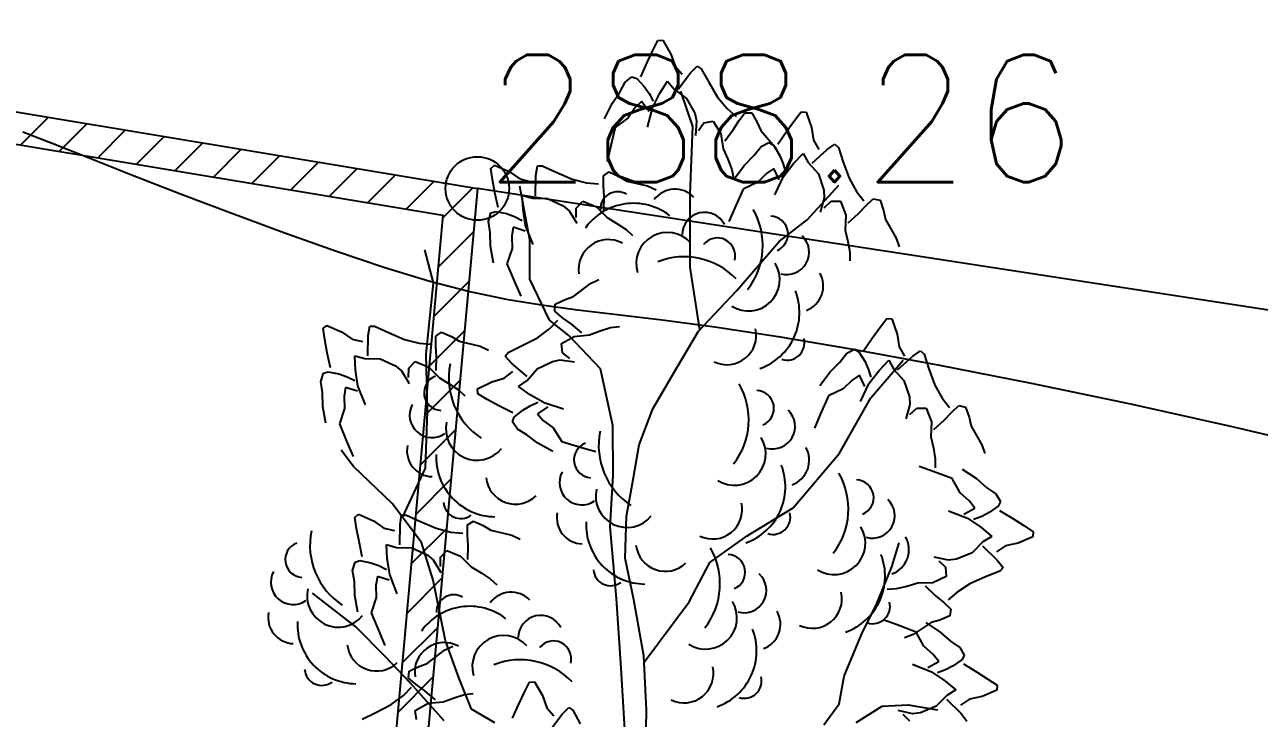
# Model space of a CAD drawing. Header units: millimetres. Extents: x 524954 to 526204, y 9523489 to 9524010.
# Drawn here: x 525748.91 to 525758.61, y 9523802.96 to 9523808.42 of the extents above; entities that cross this region are included whole.
import ezdxf

# ---------------------------------------------------------------- set-up
doc = ezdxf.new("R2010")
doc.units = ezdxf.units.MM
doc.header["$PDMODE"] = 32
doc.header["$PDSIZE"] = 0.5
doc.linetypes.add('ACAD_ISO12W100', pattern=[21, 12, -3, 0, -3, 0, -3])
for name, color, linetype in [('Arbre', 34, 'ACAD_ISO12W100'), ('Cloture', 7, 'Continuous'), ('CN_02_00', 4, 'Continuous'), ('Murs', 1, 'Continuous'), ('TopoAlt', 3, 'Continuous'), ('TOPOJIS', 7, 'Continuous')]:
    doc.layers.add(name, color=color, linetype=linetype)
doc.layers.add('Trottoir', color=7, linetype='Continuous', true_color=0xff6666)
doc.styles.add('Simplex 1.0', font='Simplex.shx', dxfattribs={"width": 0.99, "height": 1})

# ---------------------------------------------------------------- blocks, each defined once
blk = doc.blocks.new('TCPOINT M')
at = {"color": 0}
blk.add_point((0, 0), dxfattribs=at)
at = {"layer": 'TopoAlt', "style": 'Simplex 1.0', "width": 0.99}
blk.add_attdef('ALT', (0.15, 0.15), '', height=1, dxfattribs=at)
blk = doc.blocks.new('v088')
at = {"color": 3, "linetype": 'Continuous'}
for p, q in [((-0.0239, 12.3184), (0.0161, 12.3965)), ((0.0161, 12.3965), (0.0546, 12.3999)), ((0.0546, 12.3999), (0.1184, 12.2906)), ((-0.0686, 12.2238), (-0.0239, 12.3184)), ((0.1184, 12.2906), (0.1522, 12.1952)), ((-0.1179, 12.1126), (-0.0686, 12.2238)), ((0.1522, 12.1952), (0.2074, 12.1313)), ((0.1746, 12.0155), (0.2717, 12.1435)), ((0.2717, 12.1435), (0.3242, 12.1966)), ((0.3242, 12.1966), (0.3557, 12.1751)), ((0.3557, 12.1751), (0.415, 12.0689)), ((-0.2828, 11.9912), (-0.2428, 12.0693)), ((-0.2428, 12.0693), (-0.1881, 12.111)), ((-0.1881, 12.111), (-0.1505, 12.0986)), ((-0.1505, 12.0986), (-0.0915, 12.0354)), ((-0.0915, 12.0354), (-0.0536, 11.98)), ((0.0317, 11.9844), (0.0922, 12.0781)), ((0.0922, 12.0781), (0.1437, 12.0135)), ((0.415, 12.0689), (0.4841, 11.9528)), ((-0.344, 11.9013), (-0.2828, 11.9912)), ((-0.0536, 11.98), (-0.0225, 11.9193)), ((-0.0252, 11.8718), (0.0317, 11.9844)), ((0.1437, 12.0135), (0.2395, 11.9416)), ((0.2395, 11.9416), (0.3048, 11.8248)), ((0.4841, 11.9528), (0.5601, 11.8616)), ((-0.4033, 11.7804), (-0.344, 11.9013)), ((-0.1618, 11.8694), (-0.2169, 11.7884)), ((-0.1123, 11.9179), (-0.1618, 11.8694)), ((-0.0542, 11.8389), (-0.1123, 11.9179)), ((-0.066, 11.7153), (-0.0252, 11.8718)), ((0.5601, 11.8616), (0.6304, 11.8005)), ((-0.2169, 11.7884), (-0.3202, 11.714)), ((0.3048, 11.8248), (0.32, 11.7651)), ((0.32, 11.7651), (0.3106, 11.6498)), ((0.3344, 11.6895), (0.378, 11.7487)), ((0.378, 11.7487), (0.4498, 11.7623)), ((0.4498, 11.7623), (0.5114, 11.6644)), ((0.6075, 11.6944), (0.6527, 11.7656)), ((0.6527, 11.7656), (0.6994, 11.8293)), ((0.6994, 11.8293), (0.7544, 11.828)), ((0.7544, 11.828), (0.796, 11.7537)), ((0.796, 11.7537), (0.824, 11.6885)), ((1.027, 11.683), (1.0886, 11.7676)), ((1.0886, 11.7676), (1.1424, 11.8368)), ((1.1424, 11.8368), (1.1809, 11.833)), ((1.1809, 11.833), (1.2232, 11.7138)), ((-0.3202, 11.714), (-0.3572, 11.5582)), ((0.5114, 11.6644), (0.5299, 11.5465)), ((0.5418, 11.6075), (0.6075, 11.6944)), ((0.824, 11.6885), (0.9344, 11.5607)), ((0.9578, 11.583), (1.027, 11.683)), ((1.2232, 11.7138), (1.2386, 11.6137)), ((-0.3572, 11.5582), (-0.3824, 11.4437)), ((0.7732, 11.4945), (0.827, 11.5637)), ((0.827, 11.5637), (0.8886, 11.5945)), ((0.8886, 11.5945), (0.9232, 11.5753)), ((0.9232, 11.5753), (0.9693, 11.5022)), ((0.9344, 11.5607), (0.97, 11.497)), ((1.2386, 11.6137), (1.2809, 11.5407)), ((1.3463, 11.5407), (1.4079, 11.583)), ((1.4079, 11.583), (1.4348, 11.556)), ((1.4348, 11.556), (1.4733, 11.4406)), ((0.5299, 11.5465), (0.5653, 11.4632)), ((0.5653, 11.4632), (0.5962, 11.3829)), ((0.6962, 11.4176), (0.7732, 11.4945)), ((0.9693, 11.5022), (0.9963, 11.4406)), ((1.0809, 11.4291), (1.1578, 11.5099)), ((1.1578, 11.5099), (1.1963, 11.4368)), ((1.2271, 11.433), (1.3463, 11.5407)), ((-1.2987, 11.3921), (-1.2695, 11.4174)), ((-1.2853, 11.3054), (-1.2987, 11.3921)), ((-1.2695, 11.4174), (-1.1537, 11.3664)), ((-1.1537, 11.3664), (-1.0704, 11.3089)), ((-0.9434, 11.3371), (-0.9319, 11.4109)), ((-0.9319, 11.4109), (-0.8938, 11.412)), ((-0.8938, 11.412), (-0.7835, 11.3608)), ((-0.7835, 11.3608), (-0.6595, 11.3072)), ((-0.4126, 11.3334), (-0.3673, 11.3647)), ((-0.3673, 11.3647), (-0.2901, 11.3288)), ((0.5962, 11.3829), (0.6091, 11.3149)), ((0.6155, 11.3099), (0.6962, 11.4176)), ((0.927, 11.3906), (0.8693, 11.3522)), ((0.9693, 11.3022), (0.927, 11.3906)), ((0.9963, 11.4406), (1.0155, 11.3753)), ((1.004, 11.3291), (1.0809, 11.4291)), ((1.1963, 11.4368), (1.2771, 11.3483)), ((1.4733, 11.4406), (1.5194, 11.3137)), ((-1.266, 11.2026), (-1.2853, 11.3054)), ((-1.0704, 11.3089), (-0.9882, 11.2895)), ((-0.9469, 11.1764), (-0.9434, 11.3371)), ((-0.6595, 11.3072), (-0.5444, 11.2779)), ((-0.5444, 11.2779), (-0.4516, 11.2697)), ((-0.4131, 11.2545), (-0.4126, 11.3334)), ((-0.2901, 11.3288), (-0.2291, 11.2925)), ((-0.2291, 11.2925), (-0.0648, 11.2537)), ((0.8001, 11.2829), (0.6847, 11.2291)), ((0.8693, 11.3522), (0.8001, 11.2829)), ((0.9347, 11.1829), (1.004, 11.3291)), ((1.2771, 11.3483), (1.3194, 11.2214)), ((1.5194, 11.3137), (1.5771, 11.2099)), ((-1.2408, 11.0836), (-1.266, 11.2026)), ((-1.0503, 11.1789), (-0.9708, 11.1567)), ((-1.0444, 11.0675), (-1.0503, 11.1789)), ((-0.4079, 11.1703), (-0.4131, 11.2545)), ((-0.4102, 11.0614), (-0.4079, 11.1703)), ((-0.0648, 11.2537), (0.0014, 11.223)), ((0.6847, 11.2291), (0.6193, 11.0829)), ((1.3194, 11.2214), (1.3232, 11.1598)), ((1.5771, 11.2099), (1.6348, 11.1368)), ((-1.0245, 10.9429), (-1.0444, 11.0675)), ((-0.9708, 11.1567), (-0.851, 11.1547)), ((-0.851, 11.1547), (-0.7296, 11.0984)), ((-0.7296, 11.0984), (-0.6822, 11.0589)), ((-0.6263, 11.0061), (-0.6257, 11.0796)), ((-0.6257, 11.0796), (-0.5755, 11.1328)), ((-0.5755, 11.1328), (-0.4682, 11.0896)), ((-0.4682, 11.0896), (-0.3841, 11.005)), ((0.6193, 11.0829), (0.5731, 10.9752)), ((1.3232, 11.1598), (1.2925, 11.0483)), ((1.3232, 11.0829), (1.3771, 11.1329)), ((1.3771, 11.1329), (1.4502, 11.1329)), ((1.4502, 11.1329), (1.4925, 11.0252)), ((1.5925, 11.0368), (1.6502, 11.0983)), ((1.6502, 11.0983), (1.7079, 11.1522)), ((1.7079, 11.1522), (1.7617, 11.1406)), ((1.7617, 11.1406), (1.7887, 11.0598)), ((-1.3166, 10.9752), (-1.2967, 11.0411)), ((-1.3032, 10.8885), (-1.3166, 10.9752)), ((-1.2967, 11.0411), (-1.2589, 11.0531)), ((-1.2589, 11.0531), (-1.1741, 11.0365)), ((-1.1741, 11.0365), (-1.1109, 11.0139)), ((-1.1109, 11.0139), (-1.0501, 10.983)), ((-0.6822, 11.0589), (-0.6222, 10.96)), ((-0.3841, 11.005), (-0.3065, 10.9583)), ((1.4925, 11.0252), (1.4886, 10.906)), ((1.5117, 10.9637), (1.5925, 11.0368)), ((1.7887, 11.0598), (1.8041, 10.9906)), ((1.8041, 10.9906), (1.8887, 10.8444)), ((-1.3, 10.7798), (-1.3032, 10.8885)), ((-1.122, 10.9292), (-1.1336, 10.8608)), ((-1.0286, 10.8992), (-1.122, 10.9292)), ((-0.9657, 10.7922), (-1.0245, 10.9429)), ((-0.3065, 10.9583), (-0.2344, 10.9114)), ((-0.2344, 10.9114), (-0.1841, 10.8638)), ((1.4886, 10.906), (1.5079, 10.8175)), ((-1.2771, 10.6471), (-1.3, 10.7798)), ((-1.1336, 10.8608), (-1.1308, 10.7629)), ((1.5079, 10.8175), (1.5233, 10.7329)), ((1.8887, 10.8444), (1.9118, 10.7752)), ((-1.1308, 10.7629), (-1.1708, 10.642)), ((1.5233, 10.7329), (1.5233, 10.6636)), ((-1.1708, 10.642), (-1.1094, 10.4942)), ((-1.1094, 10.4942), (-1.0628, 10.3867)), ((-0.648, 10.3846), (-0.514, 10.4875)), ((-0.514, 10.4875), (-0.4484, 10.5194)), ((-0.7957, 10.2682), (-0.7912, 10.3231)), ((-0.7912, 10.3231), (-0.7146, 10.3603)), ((-0.7146, 10.3603), (-0.648, 10.3846)), ((-0.8359, 10.1311), (-0.7709, 10.1978)), ((-0.7348, 10.218), (-0.7957, 10.2682)), ((-0.6662, 10.1688), (-0.7348, 10.218)), ((1.7617, 10.1424), (1.8156, 10.2117)), ((1.8156, 10.2117), (1.8541, 10.2078)), ((1.8541, 10.2078), (1.8964, 10.0886)), ((-2.6162, 10.1323), (-2.587, 10.1577)), ((-2.6028, 10.0456), (-2.6162, 10.1323)), ((-2.587, 10.1577), (-2.4712, 10.1066)), ((-2.4712, 10.1066), (-2.3879, 10.0492)), ((-2.2608, 10.0773), (-2.2494, 10.1511)), ((-2.2494, 10.1511), (-2.2113, 10.1522)), ((-2.2113, 10.1522), (-2.101, 10.101)), ((-2.101, 10.101), (-1.977, 10.0475)), ((-1.7301, 10.0737), (-1.6848, 10.1049)), ((-1.6848, 10.1049), (-1.6075, 10.069)), ((-0.9313, 10.0604), (-0.8359, 10.1311)), ((-0.5833, 10.0982), (-0.6662, 10.1688)), ((-0.5231, 10.0829), (-0.4378, 10.1134)), ((-0.4378, 10.1134), (-0.3559, 10.1397)), ((-0.3559, 10.1397), (-0.2873, 10.1487)), ((1.7002, 10.0578), (1.7617, 10.1424)), ((-2.5835, 9.9428), (-2.6028, 10.0456)), ((-2.3879, 10.0492), (-2.3057, 10.0298)), ((-2.2643, 9.9167), (-2.2608, 10.0773)), ((-1.977, 10.0475), (-1.8618, 10.0181)), ((-1.8618, 10.0181), (-1.7691, 10.0099)), ((-1.7305, 9.9947), (-1.7301, 10.0737)), ((-1.6075, 10.069), (-1.5466, 10.0327)), ((-1.5466, 10.0327), (-1.3822, 9.9939)), ((-1.1606, 9.945), (-1.0512, 9.9981)), ((-1.0512, 9.9981), (-0.9313, 10.0604)), ((-0.7431, 10.0152), (-0.6418, 10.0712)), ((-0.7336, 9.9427), (-0.7431, 10.0152)), ((-0.6418, 10.0712), (-0.5231, 10.0829)), ((1.631, 9.9578), (1.7002, 10.0578)), ((1.8964, 10.0886), (1.9118, 9.9886)), ((-2.5582, 9.8238), (-2.5835, 9.9428)), ((-2.3678, 9.9191), (-2.2883, 9.8969)), ((-2.3619, 9.8077), (-2.3678, 9.9191)), ((-1.7254, 9.9105), (-1.7305, 9.9947)), ((-1.7277, 9.8016), (-1.7254, 9.9105)), ((-1.3822, 9.9939), (-1.316, 9.9632)), ((-1.1838, 9.9148), (-1.1606, 9.945)), ((-1.1339, 9.8592), (-1.1838, 9.9148)), ((-0.677, 9.8958), (-0.7336, 9.9427)), ((1.4463, 9.8693), (1.5002, 9.9386)), ((1.5002, 9.9386), (1.5617, 9.9693)), ((1.5617, 9.9693), (1.5963, 9.9501)), ((1.5963, 9.9501), (1.6425, 9.877)), ((1.9002, 9.8078), (2.0195, 9.9155)), ((1.9118, 9.9886), (1.9541, 9.9155)), ((2.0195, 9.9155), (2.081, 9.9578)), ((2.081, 9.9578), (2.1079, 9.9309)), ((2.1079, 9.9309), (2.1464, 9.8155)), ((-2.3419, 9.6831), (-2.3619, 9.8077)), ((-2.2883, 9.8969), (-2.1685, 9.895)), ((-2.1685, 9.895), (-2.0471, 9.8386)), ((-2.0471, 9.8386), (-1.9997, 9.7992)), ((-1.9438, 9.7464), (-1.9432, 9.8199)), ((-1.9432, 9.8199), (-1.893, 9.873)), ((-1.893, 9.873), (-1.7856, 9.8299)), ((-1.7856, 9.8299), (-1.7015, 9.7452)), ((-1.0116, 9.755), (-1.1339, 9.8592)), ((-1.0114, 9.724), (-0.9342, 9.8156)), ((-0.9342, 9.8156), (-0.8138, 9.874)), ((-0.8138, 9.874), (-0.7533, 9.8858)), ((-0.7533, 9.8858), (-0.6387, 9.8698)), ((1.3694, 9.7924), (1.4463, 9.8693)), ((1.6425, 9.877), (1.6694, 9.8155)), ((1.6694, 9.8155), (1.6887, 9.7501)), ((1.6771, 9.7039), (1.7541, 9.8039)), ((1.7541, 9.8039), (1.831, 9.8847)), ((1.831, 9.8847), (1.8695, 9.8116)), ((1.8695, 9.8116), (1.9502, 9.7232)), ((2.1464, 9.8155), (2.1926, 9.6885)), ((-2.634, 9.7155), (-2.6142, 9.7814)), ((-2.6206, 9.6288), (-2.634, 9.7155)), ((-2.6142, 9.7814), (-2.5764, 9.7933)), ((-2.5764, 9.7933), (-2.4916, 9.7768)), ((-2.4916, 9.7768), (-2.4283, 9.7541)), ((-2.4283, 9.7541), (-2.3676, 9.7232)), ((-1.9997, 9.7992), (-1.9397, 9.7002)), ((-1.7015, 9.7452), (-1.624, 9.6985)), ((-1.4022, 9.6572), (-1.2895, 9.7147)), ((-1.2895, 9.7147), (-1.1923, 9.7429)), ((-1.1923, 9.7429), (-1.1254, 9.7944)), ((-1.0789, 9.6763), (-1.0114, 9.724)), ((1.2886, 9.6847), (1.3694, 9.7924)), ((1.5425, 9.727), (1.4733, 9.6578)), ((1.6002, 9.7655), (1.5425, 9.727)), ((1.6425, 9.677), (1.6002, 9.7655)), ((1.9502, 9.7232), (1.9925, 9.5962)), ((-2.6175, 9.52), (-2.6206, 9.6288)), ((-2.4395, 9.6694), (-2.4511, 9.6011)), ((-2.3461, 9.6395), (-2.4395, 9.6694)), ((-2.2831, 9.5325), (-2.3419, 9.6831)), ((-1.624, 9.6985), (-1.5519, 9.6516)), ((-1.5519, 9.6516), (-1.5015, 9.6041)), ((-1.401, 9.6186), (-1.4022, 9.6572)), ((-1.3254, 9.5742), (-1.401, 9.6186)), ((-0.9888, 9.6106), (-1.0789, 9.6763)), ((-0.8796, 9.5473), (-0.9888, 9.6106)), ((1.4733, 9.6578), (1.3579, 9.6039)), ((1.6079, 9.5578), (1.6771, 9.7039)), ((2.1926, 9.6885), (2.2503, 9.5847)), ((-2.5946, 9.3874), (-2.6175, 9.52)), ((-2.4511, 9.6011), (-2.4483, 9.5032)), ((-1.2335, 9.5242), (-1.3254, 9.5742)), ((-1.1253, 9.4685), (-1.2335, 9.5242)), ((-1.0467, 9.4905), (-0.9892, 9.5252)), ((-0.9892, 9.5252), (-0.9269, 9.5527)), ((-0.8484, 9.5165), (-0.9306, 9.463)), ((-0.7257, 9.4976), (-0.8796, 9.5473)), ((1.3579, 9.6039), (1.2925, 9.4577)), ((1.9964, 9.5347), (1.9656, 9.4231)), ((1.9925, 9.5962), (1.9964, 9.5347)), ((2.2503, 9.5847), (2.308, 9.5116)), ((2.3233, 9.4731), (2.381, 9.527)), ((2.381, 9.527), (2.4349, 9.5154)), ((2.4349, 9.5154), (2.4618, 9.4347)), ((-2.4483, 9.5032), (-2.4883, 9.3823)), ((-1.1278, 9.3984), (-1.1132, 9.4352)), ((-1.1132, 9.4352), (-1.0467, 9.4905)), ((-0.9306, 9.463), (-0.885, 9.4108)), ((1.2925, 9.4577), (1.2463, 9.35)), ((1.9964, 9.4577), (2.0502, 9.5077)), ((2.0502, 9.5077), (2.1233, 9.5077)), ((2.1233, 9.5077), (2.1656, 9.4)), ((2.2657, 9.4116), (2.3233, 9.4731)), ((2.4618, 9.4347), (2.4772, 9.3654)), ((-2.4883, 9.3823), (-2.4269, 9.2344)), ((-1.0892, 9.3413), (-1.1278, 9.3984)), ((-1.0136, 9.2969), (-1.0892, 9.3413)), ((-0.885, 9.4108), (-0.8073, 9.3511)), ((-0.8073, 9.3511), (-0.7389, 9.2437)), ((2.1656, 9.4), (2.1618, 9.2808)), ((2.1849, 9.3385), (2.2657, 9.4116)), ((2.4772, 9.3654), (2.5618, 9.2193)), ((-2.4269, 9.2344), (-2.3802, 9.1269)), ((-0.9273, 9.2307), (-1.0136, 9.2969)), ((-0.81, 9.1646), (-0.9273, 9.2307)), ((-0.7389, 9.2437), (-0.5855, 9.1979)), ((2.1618, 9.2808), (2.181, 9.1923)), ((-0.5855, 9.1979), (-0.4727, 9.1661)), ((2.181, 9.1923), (2.1964, 9.1077)), ((2.5618, 9.2193), (2.5849, 9.15)), ((2.1801, 9.009), (2.0697, 9.0483)), ((2.1964, 9.1077), (2.1964, 9.0385)), ((2.4064, 9.0272), (2.519, 8.9533)), ((2.3301, 8.953), (2.1801, 9.009)), ((2.3912, 8.8412), (2.3301, 8.953)), ((2.519, 8.9533), (2.6006, 8.8814)), ((2.4646, 8.7765), (2.3912, 8.8412)), ((2.6006, 8.8814), (2.6731, 8.832)), ((2.5067, 8.7213), (2.4646, 8.7765)), ((2.6907, 8.7368), (2.6207, 8.6861)), ((2.6731, 8.832), (2.7077, 8.7725)), ((2.7077, 8.7725), (2.6907, 8.7368)), ((-2.3661, 8.6466), (-2.3369, 8.6719)), ((-2.3527, 8.5599), (-2.3661, 8.6466)), ((-2.3369, 8.6719), (-2.2212, 8.6209)), ((-2.0108, 8.5916), (-1.9993, 8.6654)), ((-1.9993, 8.6654), (-1.9613, 8.6665)), ((-1.9613, 8.6665), (-1.8509, 8.6153)), ((2.2998, 8.7005), (2.4501, 8.6406)), ((2.421, 8.6735), (2.5067, 8.7213)), ((2.4501, 8.6406), (2.5548, 8.5702)), ((2.5609, 8.6554), (2.4969, 8.632)), ((2.6207, 8.6861), (2.5609, 8.6554)), ((2.7005, 8.7027), (2.8047, 8.6399)), ((2.8047, 8.6399), (2.8931, 8.5838)), ((-2.3334, 8.4571), (-2.3527, 8.5599)), ((-2.2212, 8.6209), (-2.1379, 8.5634)), ((-2.1379, 8.5634), (-2.0557, 8.544)), ((-2.0143, 8.4309), (-2.0108, 8.5916)), ((-1.8509, 8.6153), (-1.7269, 8.5617)), ((-1.7269, 8.5617), (-1.6118, 8.5324)), ((-1.4805, 8.509), (-1.4801, 8.5879)), ((-1.4801, 8.5879), (-1.4347, 8.6192)), ((-1.4347, 8.6192), (-1.3575, 8.5833)), ((-1.3575, 8.5833), (-1.2966, 8.547)), ((-1.2966, 8.547), (-1.1322, 8.5082)), ((2.5548, 8.5702), (2.6402, 8.4985)), ((2.8931, 8.5838), (2.9656, 8.5345)), ((-2.3082, 8.3381), (-2.3334, 8.4571)), ((-1.6118, 8.5324), (-1.519, 8.5242)), ((-1.4754, 8.4248), (-1.4805, 8.509)), ((-1.1322, 8.5082), (-1.066, 8.4775)), ((2.5697, 8.4555), (2.4865, 8.3693)), ((2.6402, 8.4985), (2.5697, 8.4555)), ((2.8478, 8.4461), (2.749, 8.4244)), ((2.9641, 8.4958), (2.8478, 8.4461)), ((2.9656, 8.5345), (2.9641, 8.4958)), ((-2.1178, 8.4334), (-2.0382, 8.4112)), ((-2.1118, 8.322), (-2.1178, 8.4334)), ((-2.0382, 8.4112), (-1.9184, 8.4092)), ((-1.9184, 8.4092), (-1.7971, 8.3529)), ((-1.7971, 8.3529), (-1.7497, 8.3134)), ((-1.6931, 8.3341), (-1.643, 8.3873)), ((-1.643, 8.3873), (-1.5356, 8.3441)), ((-1.4776, 8.3159), (-1.4754, 8.4248)), ((2.4865, 8.3693), (2.3625, 8.3191)), ((2.5678, 8.4245), (2.6828, 8.3123)), ((2.749, 8.4244), (2.6787, 8.3776)), ((-2.384, 8.2298), (-2.3641, 8.2956)), ((-2.3641, 8.2956), (-2.3264, 8.3076)), ((-2.3264, 8.3076), (-2.2415, 8.291)), ((-2.2415, 8.291), (-2.1783, 8.2684)), ((-2.1783, 8.2684), (-2.1175, 8.2375)), ((-2.0919, 8.1974), (-2.1118, 8.322)), ((-1.7497, 8.3134), (-1.6897, 8.2145)), ((-1.6937, 8.2606), (-1.6931, 8.3341)), ((-1.5356, 8.3441), (-1.4515, 8.2595)), ((-1.4515, 8.2595), (-1.374, 8.2128)), ((2.3013, 8.3113), (2.188, 8.335)), ((2.2245, 8.3065), (2.2778, 8.2559)), ((2.2778, 8.2559), (2.2824, 8.183)), ((2.3625, 8.3191), (2.3013, 8.3113)), ((2.6828, 8.3123), (2.7289, 8.2536)), ((2.7289, 8.2536), (2.7037, 8.225)), ((-2.3706, 8.1431), (-2.384, 8.2298)), ((-2.1895, 8.1837), (-2.2011, 8.1153)), ((-2.0961, 8.1537), (-2.1895, 8.1837)), ((-2.0331, 8.0467), (-2.0919, 8.1974)), ((-1.374, 8.2128), (-1.3019, 8.1659)), ((-1.3019, 8.1659), (-1.2515, 8.1184)), ((2.2824, 8.183), (2.1776, 8.1339)), ((2.591, 8.1793), (2.4672, 8.1253)), ((2.7037, 8.225), (2.591, 8.1793)), ((-2.3674, 8.0343), (-2.3706, 8.1431)), ((-2.2011, 8.1153), (-2.1982, 8.0174)), ((1.8878, 8.0848), (1.8187, 8.0804)), ((1.9713, 8.1055), (1.8878, 8.0848)), ((2.0584, 8.1303), (1.9713, 8.1055)), ((2.1776, 8.1339), (2.0584, 8.1303)), ((2.1174, 8.1109), (2.1954, 8.0349)), ((2.3672, 8.0611), (2.2979, 7.9989)), ((2.4672, 8.1253), (2.3672, 8.0611)), ((-2.3445, 7.9016), (-2.3674, 8.0343)), ((-2.1982, 8.0174), (-2.2383, 7.8966)), ((2.1954, 8.0349), (2.2605, 7.9811)), ((2.2605, 7.9811), (2.3179, 7.927)), ((-2.2383, 7.8966), (-2.1768, 7.7487)), ((2.3098, 7.8725), (2.2308, 7.8405)), ((2.3179, 7.927), (2.3098, 7.8725)), ((1.8965, 7.8022), (1.7861, 7.8414)), ((2.0465, 7.7461), (1.8965, 7.8022)), ((2.1627, 7.8208), (2.0222, 7.7271)), ((2.1227, 7.8203), (2.2353, 7.7465)), ((2.2308, 7.8405), (2.1627, 7.8208)), ((-2.1768, 7.7487), (-2.1302, 7.6412)), ((2.0222, 7.7271), (1.9545, 7.6997)), ((2.1075, 7.6343), (2.0465, 7.7461)), ((2.2353, 7.7465), (2.3169, 7.6746)), ((2.3169, 7.6746), (2.3894, 7.6252)), ((-1.7972, 7.4997), (-1.6632, 7.6026)), ((-1.6632, 7.6026), (-1.5976, 7.6345)), ((2.1809, 7.5696), (2.1075, 7.6343)), ((2.3894, 7.6252), (2.424, 7.5657)), ((-1.9404, 7.4382), (-1.8638, 7.4754)), ((-1.8638, 7.4754), (-1.7972, 7.4997)), ((2.0162, 7.4937), (2.1664, 7.4338)), ((2.1373, 7.4666), (2.223, 7.5144)), ((2.223, 7.5144), (2.1809, 7.5696)), ((2.337, 7.4793), (2.2772, 7.4485)), ((2.407, 7.5299), (2.337, 7.4793)), ((2.424, 7.5657), (2.407, 7.5299)), ((2.4169, 7.4959), (2.521, 7.4331)), ((-1.9448, 7.3833), (-1.9404, 7.4382)), ((-1.8839, 7.3331), (-1.9448, 7.3833)), ((2.1664, 7.4338), (2.2711, 7.3633)), ((2.2772, 7.4485), (2.2132, 7.4252)), ((2.521, 7.4331), (2.6094, 7.377)), ((2.6094, 7.377), (2.6819, 7.3276)), ((-1.985, 7.2461), (-1.9201, 7.3129)), ((-1.8154, 7.2839), (-1.8839, 7.3331)), ((-1.7325, 7.2133), (-1.8154, 7.2839)), ((-1.0336, 7.2746), (-0.9936, 7.3527)), ((-0.9936, 7.3527), (-0.9551, 7.3561)), ((-0.9551, 7.3561), (-0.8913, 7.2468)), ((2.2711, 7.3633), (2.3565, 7.2916)), ((2.3565, 7.2916), (2.286, 7.2486)), ((2.6805, 7.289), (2.5641, 7.2392)), ((2.6819, 7.3276), (2.6805, 7.289)), ((-2.0805, 7.1754), (-1.985, 7.2461)), ((-1.8923, 7.1303), (-1.791, 7.1862)), ((-1.791, 7.1862), (-1.6722, 7.1979)), ((-1.6722, 7.1979), (-1.587, 7.2285)), ((-1.587, 7.2285), (-1.5051, 7.2548)), ((-1.5051, 7.2548), (-1.4365, 7.2638)), ((-1.0783, 7.18), (-1.0336, 7.2746)), ((-0.8913, 7.2468), (-0.8575, 7.1514)), ((2.286, 7.2486), (2.2028, 7.1624)), ((2.2841, 7.2177), (2.3991, 7.1055)), ((2.4653, 7.2176), (2.395, 7.1707)), ((2.5641, 7.2392), (2.4653, 7.2176)), ((-2.3098, 7.06), (-2.2004, 7.1132)), ((-2.2004, 7.1132), (-2.0805, 7.1754)), ((-1.8828, 7.0578), (-1.8923, 7.1303)), ((-1.1277, 7.0688), (-1.0783, 7.18)), ((-0.8575, 7.1514), (-0.8023, 7.0875)), ((-0.8351, 6.9716), (-0.7381, 7.0997)), ((-0.7381, 7.0997), (-0.6855, 7.1528)), ((-0.6855, 7.1528), (-0.654, 7.1313)), ((-0.654, 7.1313), (-0.5947, 7.0251)), ((2.0176, 7.1045), (1.9044, 7.1282)), ((1.9408, 7.0996), (1.9941, 7.049)), ((2.0788, 7.1122), (2.0176, 7.1045)), ((2.2028, 7.1624), (2.0788, 7.1122)), ((2.3991, 7.1055), (2.4452, 7.0467))]:
    blk.add_line(p, q, dxfattribs=at)
at = {"linetype": 'Continuous'}
for p, q in [((0.2897, 11.7219), (0.1969, 11.9998)), ((0.2697, 11.1929), (0.2897, 11.7219)), ((1.1882, 10.9882), (1.4374, 11.2608)), ((-0.9914, 10.8307), (-1.0686, 11.252)), ((0.2693, 10.6145), (0.2697, 11.1929)), ((0.9679, 10.8157), (1.1882, 10.9882)), ((-0.9911, 10.5198), (-0.9914, 10.8307)), ((0.6339, 10.4293), (0.9679, 10.8157)), ((-1.7492, 10.4915), (-1.8168, 10.7513)), ((0.3448, 10.1217), (0.2693, 10.6145)), ((-1.8059, 9.9306), (-1.7492, 10.4915)), ((-0.8352, 10.1996), (-0.9911, 10.5198)), ((0.3358, 10.1122), (0.6339, 10.4293)), ((-0.6834, 10.0784), (-0.8352, 10.1996)), ((0.1676, 9.8288), (0.3358, 10.1122)), ((-0.4354, 9.8162), (-0.6834, 10.0784)), ((-1.7966, 9.483), (-1.8059, 9.9306)), ((-0.339, 9.3704), (-0.4354, 9.8162)), ((-0.0246, 9.5014), (0.1676, 9.8288)), ((1.6901, 9.587), (1.945, 9.8846)), ((1.4442, 9.1527), (1.6901, 9.587)), ((-1.8121, 9.0349), (-1.7966, 9.483)), ((-0.1306, 9.2193), (-0.0246, 9.5014)), ((-0.337, 8.9787), (-0.339, 9.3704)), ((-2.3783, 9.048), (-2.4742, 9.1766)), ((-0.1861, 8.901), (-0.1306, 9.2193)), ((1.08, 8.7222), (1.4442, 9.1527)), ((-2.0737, 8.7558), (-2.3783, 9.048)), ((-1.992, 8.6473), (-1.8121, 9.0349)), ((-0.3597, 8.574), (-0.337, 8.9787)), ((-0.2308, 8.6575), (-0.1861, 8.901)), ((-1.8434, 8.4497), (-2.0737, 8.7558)), ((-0.2426, 8.3277), (-0.2308, 8.6575)), ((0.7177, 8.5032), (1.08, 8.7222)), ((-0.3105, 8.0091), (-0.3597, 8.574)), ((-1.7501, 8.1531), (-1.8434, 8.4497)), ((0.4236, 8.2918), (0.7177, 8.5032)), ((1.8546, 8.2596), (1.9129, 8.4473)), ((-0.1735, 7.9995), (-0.2426, 8.3277)), ((0.2621, 7.9837), (0.4236, 8.2918)), ((1.7363, 7.971), (1.8546, 8.2596)), ((-1.6531, 7.6763), (-1.7501, 8.1531)), ((-2.3581, 7.786), (-2.6995, 8.0525)), ((-0.2742, 7.4626), (-0.3105, 8.0091)), ((-0.0959, 7.5596), (-0.1735, 7.9995)), ((-0.0934, 7.5087), (0.2621, 7.9837)), ((1.617, 7.726), (1.7363, 7.971)), ((-2.1294, 7.5544), (-2.3581, 7.786)), ((-1.5474, 7.38), (-1.6531, 7.6763)), ((1.4808, 7.3998), (1.617, 7.726)), ((-1.9323, 7.3471), (-2.1294, 7.5544)), ((-0.0745, 7.1309), (-0.0959, 7.5596)), ((-1.4491, 7.1395), (-1.5474, 7.38)), ((-0.2365, 6.8477), (-0.2742, 7.4626)), ((1.4418, 7.1813), (1.4808, 7.3998)), ((-1.6648, 7.048), (-1.9323, 7.3471)), ((-1.2665, 7.0314), (-1.4491, 7.1395)), ((-0.0837, 6.6768), (-0.0745, 7.1309)), ((1.3209, 7.0171), (1.4418, 7.1813)), ((1.5755, 7.0348), (1.778, 7.1634)), ((1.778, 7.1634), (1.983, 7.1739)), ((1.983, 7.1739), (2.2139, 7.1352))]:
    blk.add_line(p, q, dxfattribs=at)
at = {"color": 3, "linetype": 'Continuous'}
for centre, major_axis, start_param, end_param in [((-0.3005, 11.0717), (0.0964, 0.0964), 0.254619, 2.377018), ((0.1501, 11.0237), (0.1445, 0.1445), 6.263619, 7.998733), ((-0.1756, 10.6509), (0.3298, 0.3298), 0.12682, 1.733702), ((0.2754, 10.7857), (0.3995, 0.3995), 4.836335, 6.022049), ((0.3829, 10.8698), (-0.1246, 0.1246), 4.396235, 7.060094), ((0.8987, 10.8757), (0.099, 0.099), 4.31771, 7.031286), ((0.0911, 10.6412), (0.1741, 0.1741), 6.236163, 8.918901), ((-0.3757, 10.5998), (0.1641, 0.1641), 0.282297, 2.520721), ((0.4834, 10.7051), (-0.099, 0.099), 3.680741, 6.394318), ((1.0287, 10.7332), (-0.1246, 0.1246), 2.081137, 4.744996), ((0.2226, 10.1318), (-0.3995, 0.3995), 4.689978, 5.875693), ((0.7276, 10.5169), (-0.1741, 0.1741), 1.793126, 4.475865), ((1.1114, 10.4666), (-0.1445, 0.1445), 2.713295, 4.448408), ((0.6623, 10.2582), (-0.3298, 0.3298), 2.69514, 4.302022), ((0.5573, 10.0804), (0.1641, 0.1641), 3.478918, 5.717341), ((1.0314, 10.0206), (0.0964, 0.0964), 3.62262, 5.745019), ((-1.0632, 9.7428), (0.3995, 0.3995), 2.158504, 3.344219), ((-1.6825, 9.6282), (-0.099, 0.099), -0.421529, 2.292047), ((0.1648, 9.4153), (0.3995, 0.3995), 4.836335, 6.022049), ((0.7881, 9.5054), (-0.099, 0.099), 2.746913, 5.46049), ((-1.7599, 9.4514), (-0.1246, 0.1246), 0.293965, 2.957824), ((0.9181, 9.3628), (0.1246, 0.1246), 3.651933, 6.315792), ((-1.4053, 9.3432), (0.1741, 0.1741), 2.133893, 4.816631), ((0.1148, 9.2139), (-0.3995, 0.3995), 0.587708, 1.773422), ((-0.5045, 9.0993), (0.099, 0.099), 1.149268, 3.862844), ((0.617, 9.1466), (-0.1741, 0.1741), 1.793126, 4.475865), ((-1.7527, 9.1724), (-0.1445, 0.1445), 0.590553, 2.325666), ((-1.2605, 9.1191), (0.3298, 0.3298), 2.307735, 3.914618), ((1.0008, 9.0963), (-0.1445, 0.1445), 2.713295, 4.448408), ((0.5518, 8.8878), (-0.3298, 0.3298), 2.69514, 4.302022), ((-1.1039, 8.9843), (0.1641, 0.1641), 2.463212, 4.701636), ((-0.5819, 8.9225), (0.1246, 0.1246), 1.864761, 4.52862), ((0.9486, 8.7133), (-0.3995, 0.3995), 3.265538, 4.451253), ((1.5719, 8.8034), (0.099, 0.099), 4.31771, 7.031286), ((-0.2273, 8.8143), (0.1741, 0.1741), 2.133893, 4.816631), ((-1.5338, 8.7756), (0.0964, 0.0964), 2.435534, 4.557933), ((0.4467, 8.71), (-0.1641, 0.1641), 1.908121, 4.146545), ((1.7019, 8.6608), (0.1246, 0.1246), 3.651933, 6.315792), ((-0.5746, 8.6435), (0.1445, 0.1445), 2.161349, 3.896462), ((0.9208, 8.6502), (0.0964, 0.0964), 3.62262, 5.745019), ((-2.1547, 8.4302), (0.3995, 0.3995), 2.158504, 3.344219), ((-0.0825, 8.5902), (0.3298, 0.3298), 2.307735, 3.914618), ((1.4008, 8.4446), (0.1741, 0.1741), 3.363922, 6.046661), ((-2.774, 8.3155), (-0.099, 0.099), -0.421529, 2.292047), ((1.7845, 8.3943), (-0.1445, 0.1445), 2.713295, 4.448408), ((0.0741, 8.4554), (0.1641, 0.1641), 2.463212, 4.701636), ((-0.0612, 8.1267), (-0.3995, 0.3995), 3.265538, 4.451253), ((0.5622, 8.2168), (0.099, 0.099), 4.31771, 7.031286), ((1.3355, 8.1858), (-0.3298, 0.3298), 2.69514, 4.302022), ((-2.8514, 8.1388), (-0.1246, 0.1246), 0.293965, 2.957824), ((-0.3558, 8.2467), (0.0964, 0.0964), 2.435534, 4.557933), ((0.6922, 8.0742), (-0.1246, 0.1246), 2.081137, 4.744996), ((-2.4968, 8.0306), (0.1741, 0.1741), 2.133893, 4.816631), ((-1.1385, 7.8551), (-0.1445, 0.1445), 4.692823, 6.427936), ((1.2305, 8.008), (0.1641, 0.1641), 3.478918, 5.717341), ((-1.4642, 7.4823), (0.3298, 0.3298), 0.12682, 1.733702), ((-1.5891, 7.9031), (0.0964, 0.0964), 0.254619, 2.377018), ((0.391, 7.858), (0.1741, 0.1741), 3.363922, 6.046661), ((1.7045, 7.9482), (-0.0964, 0.0964), 2.051824, 4.174223), ((-2.8441, 7.8598), (-0.1445, 0.1445), 0.590553, 2.325666), ((-0.9057, 7.7012), (0.1246, 0.1246), 5.967031, 8.63089), ((0.7748, 7.8077), (-0.1445, 0.1445), 2.713295, 4.448408), ((-2.352, 7.8064), (0.3298, 0.3298), 2.307735, 3.914618), ((0.3258, 7.5992), (0.3298, 0.3298), 4.265936, 5.872819), ((-1.6643, 7.4312), (-0.1641, 0.1641), -1.288499, 0.949924), ((-1.1975, 7.4726), (-0.1741, 0.1741), 4.665366, 7.348105), ((-0.8052, 7.5365), (-0.099, 0.099), 3.680741, 6.394318), ((-2.1954, 7.6717), (0.1641, 0.1641), 2.463212, 4.701636), ((-1.0661, 6.9632), (-0.3995, 0.3995), 4.689978, 5.875693), ((-2.6253, 7.463), (0.0964, 0.0964), 2.435534, 4.557933), ((0.2207, 7.4214), (0.1641, 0.1641), 3.478918, 5.717341), ((0.6948, 7.3616), (-0.0964, 0.0964), 2.051824, 4.174223)]:
    blk.add_ellipse(centre, major_axis=major_axis, ratio=1, start_param=start_param, end_param=end_param, dxfattribs=at)

msp = doc.modelspace()

# ---------------------------------------------------------------- hatches: boundary and pattern name
at = {"layer": 'Murs'}
h = msp.add_hatch(dxfattribs=at)
h.set_pattern_fill('_U', color=256, scale=0.25, angle=45, style=0, pattern_type=0)
h.set_pattern_definition([(45, (0, 0), (-0.1767766952966, 0.1767766952966), [])])
h.paths.add_polyline_path([(525740.4623, 9523809.1252), (525752.4661, 9523807.128), (525751.937, 9523801.3157), (525751.688, 9523801.3383), (525752.196, 9523806.9195), (525740.4213, 9523808.8786)])

# ---------------------------------------------------------------- linework, layer by layer
at = {"layer": 'Cloture', "flags": 128}
for points in [[(525740.4623, 9523809.1252), (525752.4661, 9523807.128), (525751.937, 9523801.3157)], [(525740.4213, 9523808.8786), (525752.196, 9523806.9195), (525751.688, 9523801.3383)]]:
    msp.add_lwpolyline(points, dxfattribs=at)
at = {"layer": 'CN_02_00', "elevation": 288, "flags": 128}
msp.add_lwpolyline([(525748.8933, 9523807.5744), (525749.1235, 9523807.4835), (525749.4144, 9523807.3682), (525749.7557, 9523807.2335), (525750.1337, 9523807.0863), (525750.5348, 9523806.9334), (525750.9449, 9523806.7815), (525751.3505, 9523806.6375), (525751.7376, 9523806.5081), (525752.0926, 9523806.4002), (525752.4069, 9523806.3183), (525752.6932, 9523806.2579), (525752.9694, 9523806.2121), (525753.2537, 9523806.1742), (525753.5639, 9523806.1374), (525753.918, 9523806.0948), (525754.3341, 9523806.0396), (525754.83, 9523805.9651), (525755.418, 9523805.8659), (525756.087, 9523805.7429), (525756.8199, 9523805.5983), (525757.5997, 9523805.4346), (525758.4095, 9523805.254), (525759.2323, 9523805.0589)], dxfattribs=at)
at = {"layer": 'Trottoir', "flags": 128}
msp.add_lwpolyline([(525911.0854, 9523793.4282), (525906.3212, 9523792.8438), (525900.4943, 9523792.3383), (525894.5624, 9523791.8392), (525886.4899, 9523791.5016), (525879.0994, 9523791.5801), (525875.2557, 9523791.3503), (525868.8082, 9523790.83), (525860.8397, 9523791.3374), (525853.9048, 9523791.7341), (525845.09, 9523792.4117), (525837.6559, 9523793.0609), (525829.2763, 9523794.0152), (525822.5246, 9523794.8209), (525807.0518, 9523797.4652), (525798.4345, 9523799.0911), (525795.9813, 9523799.3685), (525792.0975, 9523800.0217), (525791.1241, 9523800.4539), (525783.535, 9523802.0266), (525773.7032, 9523803.8608), (525752.4661, 9523807.128)], dxfattribs=at)

# ---------------------------------------------------------------- block references
at = {"layer": 'Arbre'}
msp.add_blockref('v088', (525753.8697, 9523795.8944), dxfattribs=at)
at = {"layer": 'TOPOJIS'}
ref = msp.add_blockref('TCPOINT M', (525752.4661, 9523807.128, 288.26), dxfattribs=at)
ref.add_attrib('ALT', '288.26', (525752.5161, 9523807.178, 288.26), dxfattribs={"layer": 'TopoAlt', "height": 1, "style": 'Simplex 1.0', "width": 0.99})

doc.saveas('drawing.dxf')
